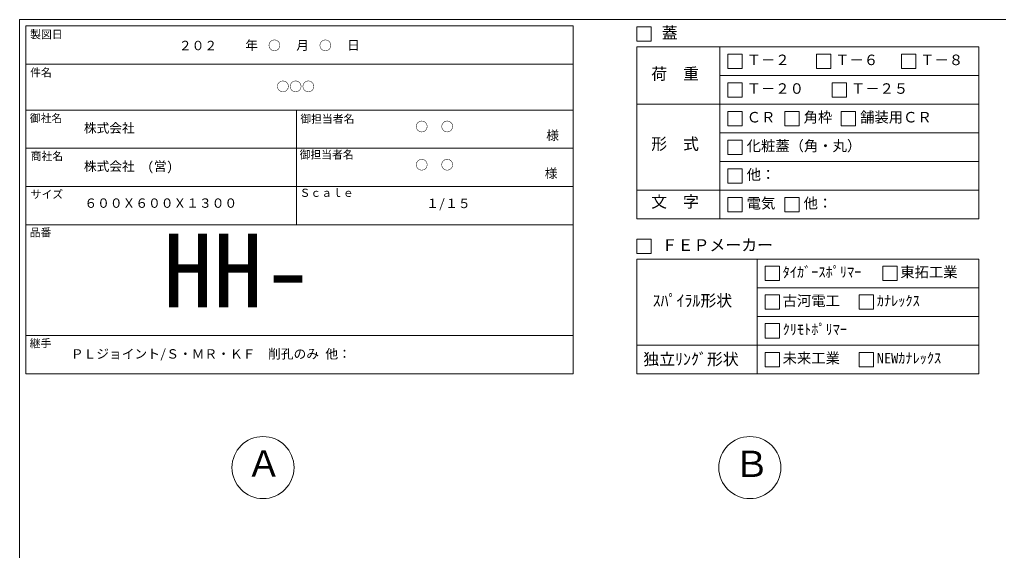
# Model space of a CAD drawing. Units: millimetres, scale not verified. Extents: x -4890 to 18490, y -2287 to 2287.
# Drawn here: x -1230 to 1847, y 621 to 2287 of the extents above; entities that cross this region are included whole.
import ezdxf
from ezdxf.enums import TextEntityAlignment as Align

# ---------------------------------------------------------------- set-up
doc = ezdxf.new("R2010")
doc.units = ezdxf.units.MM
doc.header["$LTSCALE"] = 10
for name, color, linetype, lineweight in [('0-2_waku', 7, 'Continuous', 18), ('0-3_gaikei', 7, 'Continuous', 18), ('0-E_文字１', 7, 'Continuous', 18), ('1-5_文字２', 7, 'Continuous', 5)]:
    doc.layers.add(name, color=color, linetype=linetype, lineweight=lineweight)
doc.styles.add('ＭＳ ゴシック', font='')
doc.styles.get('ＭＳ ゴシック').set_extended_font_data('MS Gothic')

msp = doc.modelspace()

# ---------------------------------------------------------------- linework, layer by layer
at = {"layer": '0-2_waku'}
for p, q in [((-1229.68, 2287.37), (-1229.68, -1987.63)), ((-1229.68, 2287.37), (4890.32, 2287.37)), ((-1209.68, 2267.37), (-1209.68, 1175.37)), ((-1209.68, 2267.37), (510.32, 2267.37)), ((-1209.68, 2267.37), (-1209.68, 1175.37)), ((-1209.68, 2267.37), (510.32, 2267.37)), ((-1209.68, 2267.37), (-1209.68, 1175.37)), ((510.32, 2267.37), (510.32, 1175.37)), ((710.32, 2201.59), (1785.32, 2201.59)), ((710.32, 2201.59), (710.32, 1661.59)), ((970.98, 2201.59), (970.98, 1661.59)), ((1785.32, 2201.59), (1785.32, 1661.59)), ((-1209.68, 2147.37), (510.32, 2147.37)), ((-1209.68, 2147.37), (510.32, 2147.37)), ((-1209.68, 2147.37), (510.32, 2147.37)), ((-1209.68, 2147.37), (510.32, 2147.37)), ((970.98, 2111.59), (1785.32, 2111.59)), ((-1209.68, 2003.37), (510.32, 2003.37)), ((-1209.68, 2003.37), (510.32, 2003.37)), ((-359.68, 2003.37), (-359.68, 1643.37)), ((710.32, 2021.59), (1785.32, 2021.59)), ((970.98, 1931.59), (1785.32, 1931.59)), ((-1209.68, 1883.37), (510.32, 1883.37)), ((970.98, 1841.59), (1785.32, 1841.59)), ((-1209.68, 1763.37), (510.32, 1763.37)), ((710.32, 1751.59), (1785.32, 1751.59)), ((710.32, 1661.59), (1785.32, 1661.59)), ((-1209.68, 1643.37), (510.32, 1643.37)), ((710.32, 1535.37), (1785.32, 1535.37)), ((710.32, 1535.37), (710.32, 1175.37)), ((1088.13, 1535.37), (1088.13, 1175.37)), ((1785.32, 1535.37), (1785.32, 1175.37)), ((1088.13, 1445.37), (1785.32, 1445.37)), ((1088.13, 1355.37), (1785.32, 1355.37)), ((-1209.68, 1295.37), (510.32, 1295.37)), ((710.32, 1265.37), (1785.32, 1265.37)), ((-1209.68, 1175.37), (510.32, 1175.37)), ((710.32, 1175.37), (1785.32, 1175.37)), ((710.32, 1175.37), (1785.32, 1175.37))]:
    msp.add_line(p, q, dxfattribs=at)
msp.add_lwpolyline([(-1229.68, 2287.37), (4890.32, 2287.37), (4890.32, -1987.63)], dxfattribs=at)
at = {"layer": '0-3_gaikei'}
for centre in [(-464.68, 881.12), (1065.32, 881.12)]:
    msp.add_circle(centre, 97.5, dxfattribs=at)
at = {"layer": '0-E_文字１'}
for p, q in [((710.32, 2264.41), (710.32, 2219.41)), ((710.32, 2219.41), (755.32, 2219.41)), ((996.28, 2179.09), (1041.28, 2179.09)), ((996.28, 2179.09), (996.28, 2134.09)), ((996.28, 2179.09), (996.28, 2134.09)), ((996.28, 2179.09), (1041.28, 2179.09)), ((996.28, 2179.09), (996.28, 2134.09)), ((996.28, 2179.09), (1041.28, 2179.09)), ((1041.28, 2179.09), (1041.28, 2134.09)), ((1041.28, 2179.09), (1041.28, 2134.09)), ((1041.28, 2179.09), (1041.28, 2134.09)), ((1274.37, 2179.09), (1319.37, 2179.09)), ((1274.37, 2179.09), (1274.37, 2134.09)), ((1319.37, 2179.09), (1319.37, 2134.09)), ((1541.57, 2179.09), (1586.57, 2179.09)), ((1541.57, 2179.09), (1541.57, 2134.09)), ((1586.57, 2179.09), (1586.57, 2134.09)), ((996.28, 2134.09), (1041.28, 2134.09)), ((996.28, 2134.09), (1041.28, 2134.09)), ((996.28, 2134.09), (1041.28, 2134.09)), ((1274.37, 2134.09), (1319.37, 2134.09)), ((1541.57, 2134.09), (1586.57, 2134.09)), ((996.28, 2089.09), (1041.28, 2089.09)), ((996.28, 2089.09), (996.28, 2044.09)), ((1041.28, 2089.09), (1041.28, 2044.09)), ((1323.77, 2089.09), (1368.77, 2089.09)), ((1323.77, 2089.09), (1323.77, 2044.09)), ((1368.77, 2089.09), (1368.77, 2044.09)), ((996.28, 2044.09), (1041.28, 2044.09)), ((1323.77, 2044.09), (1368.77, 2044.09)), ((996.28, 1999.09), (1041.28, 1999.09)), ((996.28, 1999.09), (996.28, 1954.09)), ((996.28, 1999.09), (996.28, 1954.09)), ((1041.28, 1999.09), (1041.28, 1954.09)), ((1041.28, 1999.09), (1041.28, 1954.09)), ((1175.28, 1999.09), (1220.28, 1999.09)), ((1175.28, 1999.09), (1175.28, 1954.09)), ((1220.28, 1999.09), (1220.28, 1954.09)), ((1352.79, 1999.09), (1397.79, 1999.09)), ((1352.79, 1999.09), (1352.79, 1954.09)), ((1397.79, 1999.09), (1397.79, 1954.09)), ((996.28, 1954.09), (1041.28, 1954.09)), ((996.28, 1954.09), (1041.28, 1954.09)), ((1175.28, 1954.09), (1220.28, 1954.09)), ((1352.79, 1954.09), (1397.79, 1954.09)), ((996.28, 1909.09), (996.28, 1864.09)), ((1041.28, 1909.09), (1041.28, 1864.09)), ((996.28, 1864.09), (1041.28, 1864.09)), ((996.28, 1819.09), (1041.28, 1819.09)), ((996.28, 1819.09), (996.28, 1774.09)), ((996.28, 1819.09), (996.28, 1774.09)), ((1041.28, 1819.09), (1041.28, 1774.09)), ((1041.28, 1819.09), (1041.28, 1774.09)), ((996.28, 1774.09), (1041.28, 1774.09)), ((996.28, 1774.09), (1041.28, 1774.09)), ((996.28, 1729.09), (996.28, 1684.09)), ((1175.28, 1729.09), (1175.28, 1684.09)), ((996.28, 1684.09), (1041.28, 1684.09)), ((1175.28, 1684.09), (1220.28, 1684.09)), ((710.32, 1598.18), (710.32, 1553.18)), ((710.32, 1553.18), (755.32, 1553.18)), ((1113.43, 1512.87), (1113.43, 1467.87)), ((1483.02, 1512.87), (1528.02, 1512.87)), ((1483.02, 1512.87), (1483.02, 1467.87)), ((1483.02, 1512.87), (1528.02, 1512.87)), ((1483.02, 1512.87), (1483.02, 1467.87)), ((1483.02, 1512.87), (1528.02, 1512.87)), ((1483.02, 1512.87), (1483.02, 1467.87)), ((1528.02, 1512.87), (1528.02, 1467.87)), ((1528.02, 1512.87), (1528.02, 1467.87)), ((1528.02, 1512.87), (1528.02, 1467.87)), ((1113.43, 1467.87), (1158.43, 1467.87)), ((1483.02, 1467.87), (1528.02, 1467.87)), ((1483.02, 1467.87), (1528.02, 1467.87)), ((1483.02, 1467.87), (1528.02, 1467.87)), ((1113.43, 1422.87), (1158.43, 1422.87)), ((1113.43, 1422.87), (1113.43, 1377.87)), ((1158.43, 1422.87), (1158.43, 1377.87)), ((1409.34, 1422.87), (1409.34, 1377.87)), ((1113.43, 1377.87), (1158.43, 1377.87)), ((1409.34, 1377.87), (1454.34, 1377.87)), ((1113.43, 1332.87), (1113.43, 1287.87)), ((1113.43, 1287.87), (1158.43, 1287.87)), ((1113.43, 1242.87), (1158.43, 1242.87)), ((1113.43, 1242.87), (1113.43, 1197.87)), ((1158.43, 1242.87), (1158.43, 1197.87)), ((1409.34, 1242.87), (1454.34, 1242.87)), ((1409.34, 1242.87), (1409.34, 1197.87)), ((1454.34, 1242.87), (1454.34, 1197.87)), ((1113.43, 1197.87), (1158.43, 1197.87)), ((1409.34, 1197.87), (1454.34, 1197.87))]:
    msp.add_line(p, q, dxfattribs=at)
for points in [[(710.32, 2264.41), (755.32, 2264.41), (755.32, 2219.41)], [(710.32, 2264.41), (755.32, 2264.41), (755.32, 2219.41)], [(996.28, 1999.09), (1041.28, 1999.09), (1041.28, 1954.09)], [(996.28, 1999.09), (996.28, 1954.09), (1041.28, 1954.09)], [(996.28, 1909.09), (1041.28, 1909.09), (1041.28, 1864.09)], [(996.28, 1819.09), (1041.28, 1819.09), (1041.28, 1774.09)], [(996.28, 1819.09), (996.28, 1774.09), (1041.28, 1774.09)], [(996.28, 1729.09), (1041.28, 1729.09), (1041.28, 1684.09)], [(1175.28, 1729.09), (1220.28, 1729.09), (1220.28, 1684.09)], [(710.32, 1598.18), (755.32, 1598.18), (755.32, 1553.18)], [(1113.43, 1512.87), (1158.43, 1512.87), (1158.43, 1467.87)], [(1409.34, 1422.87), (1454.34, 1422.87), (1454.34, 1377.87)], [(1113.43, 1332.87), (1158.43, 1332.87), (1158.43, 1287.87)]]:
    msp.add_lwpolyline(points, dxfattribs=at)

# ---------------------------------------------------------------- texts
at = {"layer": '0-E_文字１', "style": 'ＭＳ ゴシック'}
for s, height, p in [('製図日', 24.93, (-1196.41, 2220.93)), ('蓋', 36.66, (788.4, 2216.49)), ('\u3000\u3000年\u3000\u3000\u3000月\u3000\u3000\u3000日', 29.33, (-600.37, 2183.32)), ('Ｔ－２', 32.99, (1055.43, 2134.58)), ('Ｔ－６', 32.99, (1333.51, 2134.58)), ('Ｔ－８', 32.99, (1600.72, 2134.58)), ('件名', 24.93, (-1196.41, 2100.93)), ('荷\u3000重', 36.66, (755.28, 2087.79)), ('Ｔ－２０', 32.99, (1055.43, 2044.58)), ('Ｔ－２５', 32.99, (1382.91, 2044.58)), ('角枠', 32.99, (1234.42, 1954.58)), ('舗装用ＣＲ', 32.99, (1411.93, 1954.58)), ('御社名', 24.93, (-1197.39, 1957.92)), ('御担当者名', 24.93, (-347.48, 1955.71)), ('御担当者名', 24.93, (-347.48, 1955.71)), ('ＣＲ', 32.99, (1055.43, 1954.58)), ('様', 29.33, (425.27, 1900.21)), ('形\u3000式', 36.66, (755.28, 1867.83)), ('化粧蓋（角・丸）', 32.99, (1055.43, 1864.58)), ('御担当者名', 24.93, (-349.69, 1843.4)), ('商社名', 24.93, (-1194.78, 1838.88)), ('様', 29.33, (420.78, 1781.29)), ('他：', 32.99, (1055.43, 1774.58)), ('サイズ', 24.93, (-1194.78, 1718.88)), ('Ｓｃａｌｅ', 24.93, (-349.69, 1723.4)), ('６００Ｘ６００Ｘ１３００', 29.33, (-1025.99, 1687.84)), ('１/１５', 29.33, (47.86, 1686.89)), ('文\u3000字', 36.66, (755.28, 1686.35)), ('電気', 32.99, (1055.43, 1684.58)), ('他：', 32.99, (1234.42, 1684.58)), ('品番', 24.93, (-1197.78, 1599.23)), ('HH-', 230.9, (-778.95, 1315.21)), ('ＦＥＰメーカー', 36.66, (788.4, 1550.27)), ('ﾀｲｶﾞｰｽﾎﾟﾘﾏｰ', 32.99, (1168.4, 1468.36)), ('東拓工業', 32.99, (1537.99, 1468.36)), ('ｽﾊﾟｲﾗﾙ形状', 36.66, (759.93, 1375.71)), ('古河電工', 32.99, (1168.4, 1378.36)), ('ｶﾅﾚｯｸｽ', 32.99, (1464.31, 1378.36)), ('ｸﾘﾓﾄﾎﾟﾘﾏｰ', 32.99, (1168.4, 1288.36)), ('継手', 24.93, (-1197.78, 1251.23)), ('ＰＬジョイント/Ｓ・ＭＲ・ＫＦ\u3000削孔のみ 他：', 29.33, (-1068.69, 1214.57)), ('独立ﾘﾝｸﾞ形状', 36.66, (730.4, 1192.23)), ('未来工業', 32.99, (1168.4, 1198.36)), ('NEWｶﾅﾚｯｸｽ', 32.99, (1464.31, 1198.36)), ('Ａ', 82.48, (-518.26, 827.78)), ('Ｂ', 82.48, (1014.52, 826.69))]:
    msp.add_text(s, height=height, dxfattribs=at).set_placement(p, align=Align.BOTTOM_LEFT)
at = {"layer": '1-5_文字２', "style": 'ＭＳ ゴシック'}
for s, p in [('\u3000\u3000２０２\u3000\u3000\u3000\u3000○\u3000\u3000\u3000○', (-808.85, 2182.54)), ('○○○', (-422.17, 2053.71)), ('○\u3000○', (14.1, 1927.84)), ('株式会社', (-1027.68, 1923.46)), ('株式会社\u3000(営)', (-1027.68, 1803.46)), ('○\u3000○', (14.1, 1807.84))]:
    msp.add_text(s, height=29.33, dxfattribs=at).set_placement(p, align=Align.BOTTOM_LEFT)

doc.saveas('drawing.dxf')
